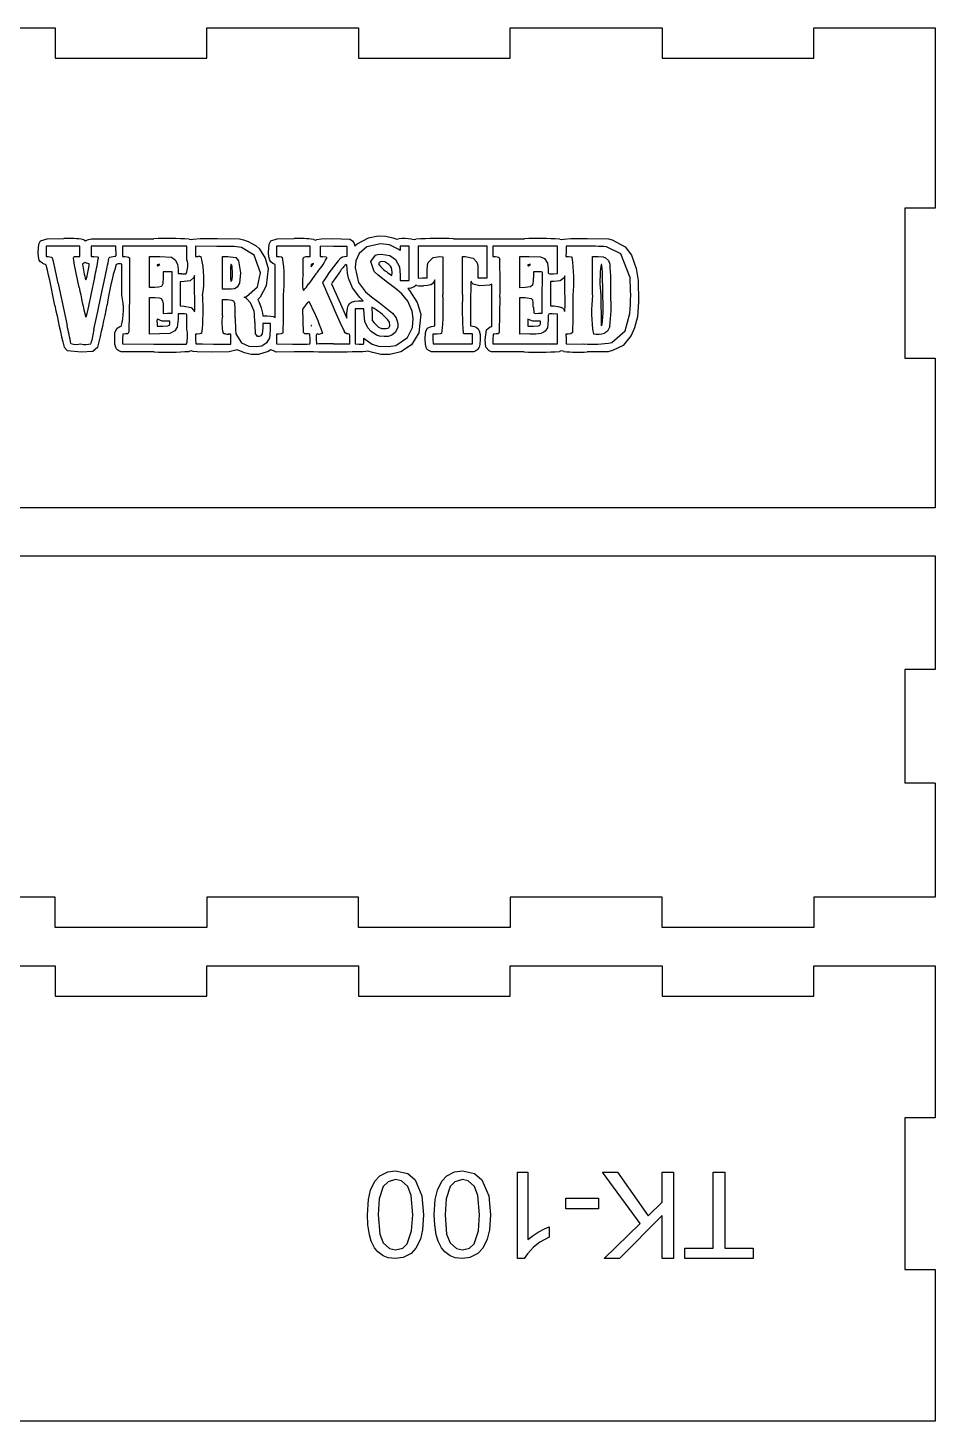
# Model space of a CAD drawing. Header units: millimetres. Extents: x -42 to 634, y 65 to 264.
# Drawn here: x 514.6 to 634.2, y 80 to 263.6 of the extents above; entities that cross this region are included whole.
import ezdxf

# ---------------------------------------------------------------- set-up
doc = ezdxf.new("R2010")
doc.units = ezdxf.units.MM

msp = doc.modelspace()

# ---------------------------------------------------------------- linework, layer by layer
at = {"color": 7, "linetype": 'Continuous'}
for p, q in [((498.24, 263.63), (518.24, 263.63)), ((518.24, 263.63), (518.24, 259.63)), ((538.24, 263.63), (558.24, 263.63)), ((538.24, 259.63), (538.24, 263.63)), ((558.24, 263.63), (558.24, 259.63)), ((578.24, 263.63), (598.24, 263.63)), ((578.24, 259.63), (578.24, 263.63)), ((598.24, 263.63), (598.24, 259.63)), ((618.24, 263.63), (634.24, 263.63)), ((618.24, 259.63), (618.24, 263.63)), ((634.24, 263.63), (634.24, 239.87)), ((518.24, 259.63), (538.24, 259.63)), ((558.24, 259.63), (578.24, 259.63)), ((598.24, 259.63), (618.24, 259.63)), ((630.24, 239.87), (630.24, 220.11)), ((634.24, 239.87), (630.24, 239.87)), ((522.01, 235.71), (522.26, 235.58)), ((522.26, 235.58), (522.49, 235.71)), ((539.64, 235.85), (542.56, 235.83)), ((542.56, 235.83), (543.07, 235.67)), ((557.65, 235.2), (557.74, 234.91)), ((557.74, 234.91), (558.07, 235.18)), ((588.4, 235.85), (591.2, 235.83)), ((591.2, 235.83), (591.68, 235.68)), ((519.28, 234.85), (517.06, 234.85)), ((517.06, 234.85), (517.06, 234.17)), ((517.06, 234.17), (517.06, 233.5)), ((517.06, 233.5), (517.31, 233.5)), ((521.5, 234.85), (519.28, 234.85)), ((521.15, 233.5), (521.5, 233.5)), ((521.5, 234.17), (521.5, 234.85)), ((521.5, 233.5), (521.5, 234.17)), ((524.6, 234.85), (522.97, 234.85)), ((522.97, 234.85), (522.97, 234.17)), ((522.97, 234.17), (522.97, 233.5)), ((522.97, 233.5), (523.35, 233.5)), ((526.23, 234.85), (524.6, 234.85)), ((526.23, 234.23), (526.23, 234.85)), ((531.37, 234.85), (527.13, 234.85)), ((527.13, 234.85), (527.13, 234.17)), ((527.13, 234.17), (527.13, 233.5)), ((527.13, 233.5), (527.45, 233.5)), ((527.9, 233.41), (528.03, 233.32)), ((528.03, 233.32), (528.03, 228.38)), ((530.68, 231.46), (530.67, 233.51)), ((530.67, 233.51), (532.06, 233.49)), ((535.62, 234.85), (531.37, 234.85)), ((535.62, 233.05), (535.62, 234.85)), ((539.54, 234.83), (536.74, 234.85)), ((536.74, 234.85), (536.74, 234.18)), ((536.74, 234.18), (536.74, 233.5)), ((536.74, 233.5), (537.09, 233.49)), ((540.29, 231.33), (540.29, 233.5)), ((540.29, 233.5), (540.99, 233.5)), ((549.65, 234.85), (547.43, 234.85)), ((547.43, 234.85), (547.43, 234.17)), ((547.43, 234.17), (547.43, 233.5)), ((547.43, 233.5), (547.76, 233.5)), ((551.87, 234.85), (549.65, 234.85)), ((550.93, 231.14), (550.94, 233.28)), ((550.94, 233.28), (551.07, 233.39)), ((551.54, 233.5), (551.87, 233.5)), ((551.87, 234.17), (551.87, 234.85)), ((551.87, 233.5), (551.87, 234.17)), ((554.94, 234.83), (553.16, 234.85)), ((553.16, 234.85), (553.16, 234.17)), ((553.16, 234.17), (553.16, 233.5)), ((553.16, 233.5), (553.54, 233.5)), ((556.72, 234.82), (554.94, 234.83)), ((556.37, 233.49), (556.72, 233.53)), ((556.72, 234.17), (556.72, 234.82)), ((556.72, 233.53), (556.72, 234.17)), ((563.73, 234.27), (563.55, 234.42)), ((564.32, 234.85), (563.73, 234.85)), ((563.73, 234.85), (563.73, 234.56)), ((563.73, 234.56), (563.73, 234.27)), ((564.91, 234.85), (564.32, 234.85)), ((564.91, 232.6), (564.91, 234.85)), ((570.65, 234.85), (566.09, 234.85)), ((566.09, 234.85), (566.09, 232.75)), ((568.94, 233.49), (569.33, 233.47)), ((569.33, 233.47), (569.33, 228.48)), ((575.2, 234.85), (570.65, 234.85)), ((571.94, 228.5), (571.94, 233.5)), ((571.94, 233.5), (572.3, 233.5)), ((575.2, 232.77), (575.2, 234.85)), ((580.21, 234.84), (575.93, 234.84)), ((575.93, 234.84), (575.93, 234.17)), ((575.93, 234.17), (575.93, 233.49)), ((575.93, 233.49), (576.3, 233.49)), ((579.48, 231.43), (579.48, 233.5)), ((579.48, 233.5), (580.71, 233.5)), ((584.48, 234.84), (580.21, 234.84)), ((584.48, 233.05), (584.48, 234.84)), ((585.59, 234.17), (585.58, 233.5)), ((585.58, 233.5), (585.93, 233.5)), ((585.61, 234.85), (585.59, 234.17)), ((588.07, 234.85), (585.61, 234.85)), ((589.09, 228.42), (589.09, 233.51)), ((589.09, 233.51), (589.81, 233.49)), ((522.54, 231.4), (522.54, 231.4)), ((527.02, 232.48), (526.87, 232.52)), ((527.02, 228.38), (527.02, 232.48)), ((530.7, 229.42), (530.68, 231.46)), ((532.05, 232.42), (531.86, 232.43)), ((531.91, 232.34), (532.05, 232.42)), ((531.91, 232.35), (531.91, 232.34)), ((533.06, 231.47), (532.47, 231.47)), ((532.47, 231.47), (532.47, 230.76)), ((533.65, 231.47), (533.06, 231.47)), ((533.65, 228.75), (533.65, 231.47)), ((534.44, 231.78), (534.44, 231.26)), ((547.26, 232.46), (546.95, 232.59)), ((547.26, 228.97), (547.26, 232.46)), ((551.98, 232.3), (551.98, 232.13)), ((551.98, 232.13), (552.1, 232.29)), ((552.28, 232.53), (552.28, 232.53)), ((562.64, 230.97), (562.65, 231.4)), ((564.91, 230.35), (564.91, 232.6)), ((566.09, 232.75), (566.09, 230.66)), ((567.26, 230.69), (567.29, 231.57)), ((573.97, 231.57), (573.97, 230.69)), ((575.2, 230.69), (575.2, 232.77)), ((579.48, 229.37), (579.48, 231.43)), ((580.91, 232.42), (580.73, 232.43)), ((580.77, 232.34), (580.91, 232.42)), ((580.77, 232.35), (580.77, 232.34)), ((581.87, 231.47), (581.28, 231.47)), ((581.28, 231.47), (581.28, 230.69)), ((584.48, 231.25), (584.48, 233.05)), ((534.44, 231.26), (534.94, 231.24)), ((535.27, 230.19), (534.72, 230.17)), ((534.72, 230.17), (534.72, 228.58)), ((536.63, 230.99), (536.51, 230.73)), ((536.63, 228.59), (536.63, 230.99)), ((540.29, 229.17), (540.29, 231.33)), ((554.77, 230.05), (554.66, 229.89)), ((554.66, 229.89), (555.67, 227.63)), ((562.07, 231.4), (562.64, 230.97)), ((563.73, 231.04), (563.73, 230.35)), ((563.73, 230.35), (564.32, 230.35)), ((564.32, 230.35), (564.91, 230.35)), ((566.09, 230.66), (566.68, 230.68)), ((566.68, 230.68), (567.26, 230.69)), ((568.28, 230.43), (568.17, 230.17)), ((568.28, 227.39), (568.28, 230.43)), ((573.97, 230.69), (574.58, 230.69)), ((574.58, 230.69), (575.2, 230.69)), ((575.82, 229.83), (575.5, 229.72)), ((575.82, 227.06), (575.82, 229.83)), ((583.99, 230.18), (583.52, 230.18)), ((583.52, 230.18), (583.52, 228.58)), ((583.92, 231.23), (584.48, 231.25)), ((585.43, 230.94), (585.33, 230.7)), ((585.44, 228.59), (585.43, 230.94)), ((530.67, 225.68), (530.67, 228.1)), ((530.67, 228.1), (531.37, 228.08)), ((531.38, 229.42), (530.7, 229.42)), ((533.65, 226.03), (533.65, 228.75)), ((534.72, 228.58), (534.72, 226.98)), ((536.63, 228.59), (536.63, 228.59)), ((540.97, 229.17), (540.29, 229.17)), ((540.29, 225.66), (540.29, 227.83)), ((540.29, 227.83), (540.93, 227.81)), ((543.16, 228.14), (543.46, 228.23)), ((543.4, 227.99), (543.16, 228.14)), ((545.25, 228.15), (544.94, 227.83)), ((544.94, 227.83), (545.08, 227.55)), ((547.26, 225.47), (547.26, 228.97)), ((558.84, 227.66), (558.4, 228.09)), ((565.04, 229.33), (564.74, 229.26)), ((564.74, 229.26), (564.96, 229.03)), ((580.19, 229.41), (579.48, 229.37)), ((579.48, 225.68), (579.48, 228.1)), ((579.48, 228.1), (580.18, 228.08)), ((582.46, 226.02), (582.46, 228.55)), ((583.52, 228.58), (583.52, 226.97)), ((585.44, 228.59), (585.44, 228.59)), ((532.47, 226.72), (532.47, 225.99)), ((532.47, 225.99), (533.06, 226.01)), ((533.06, 226.01), (533.65, 226.03)), ((534.96, 225.92), (534.44, 225.93)), ((534.44, 225.93), (534.44, 225.23)), ((534.72, 226.98), (535.27, 226.96)), ((545.58, 226.03), (545.64, 225.68)), ((550.91, 226.55), (551.28, 227.08)), ((550.92, 225.02), (550.91, 226.55)), ((555.67, 227.63), (556.68, 225.36)), ((556.68, 225.36), (556.71, 226.01)), ((558.36, 226.58), (557.77, 226.58)), ((557.77, 226.58), (557.77, 224.28)), ((558.23, 227.64), (558.84, 227.66)), ((558.94, 226.58), (558.36, 226.58)), ((558.97, 225.84), (558.94, 226.58)), ((560.02, 225.93), (560.05, 225.08)), ((568.29, 224.35), (568.28, 227.39)), ((573.01, 227.36), (573.01, 224.35)), ((575.82, 224.28), (575.82, 227.06)), ((581.96, 226.01), (582.46, 226.02)), ((583.52, 226.97), (583.99, 226.97)), ((584.48, 225.9), (583.92, 225.92)), ((584.48, 223.93), (584.48, 225.9)), ((530.67, 223.26), (530.67, 225.68)), ((531.68, 224.78), (531.68, 224.33)), ((531.68, 224.33), (532.42, 224.33)), ((533.37, 224.95), (532.88, 224.95)), ((533.27, 224.43), (533.27, 224.42)), ((533.37, 224.73), (533.37, 224.95)), ((546.14, 224.67), (545.63, 224.67)), ((545.63, 224.67), (545.63, 224.08)), ((545.64, 225.68), (546.17, 225.68)), ((546.65, 224.67), (546.14, 224.67)), ((546.62, 223.81), (546.65, 224.67)), ((546.98, 225.57), (547.26, 225.47)), ((557.77, 224.28), (557.77, 221.98)), ((560.05, 225.08), (560.29, 224.77)), ((568.07, 224.32), (568.29, 224.35)), ((573.01, 224.35), (573.24, 224.32)), ((575.59, 224.22), (575.82, 224.28)), ((579.48, 223.26), (579.48, 225.68)), ((580.87, 225.09), (580.54, 225.22)), ((580.54, 225.22), (580.54, 224.78)), ((580.54, 224.78), (580.54, 224.33)), ((580.54, 224.33), (581.28, 224.33)), ((582.23, 224.95), (581.71, 224.95)), ((582.12, 224.45), (582.12, 224.44)), ((582.23, 224.75), (582.23, 224.95)), ((527.14, 222.62), (527.12, 221.97)), ((527.16, 223.27), (527.14, 222.62)), ((527.5, 223.28), (527.16, 223.27)), ((532.01, 223.28), (530.67, 223.26)), ((536.95, 223.27), (536.74, 223.26)), ((536.74, 223.26), (536.74, 222.62)), ((541.41, 223.26), (541.07, 223.27)), ((541.38, 221.96), (541.4, 222.61)), ((541.4, 222.61), (541.41, 223.26)), ((547.71, 223.26), (547.43, 223.26)), ((547.43, 223.26), (547.43, 222.62)), ((547.43, 222.62), (547.43, 221.97)), ((551.87, 222.62), (551.87, 222.62)), ((557.1, 221.97), (557.1, 222.62)), ((558.95, 222.35), (558.95, 222.72)), ((558.95, 222.72), (559.14, 222.55)), ((568.58, 223.27), (568.03, 223.25)), ((568.03, 223.25), (568.05, 222.61)), ((568.05, 222.61), (568.07, 221.97)), ((573.24, 223.29), (572.67, 223.29)), ((573.24, 222.63), (573.24, 223.29)), ((573.24, 221.97), (573.24, 222.63)), ((573.24, 222.63), (573.24, 222.63)), ((575.93, 222.61), (575.93, 221.97)), ((580.81, 223.28), (579.48, 223.26)), ((584.48, 221.97), (584.48, 223.93)), ((584.48, 223.93), (584.48, 223.93)), ((585.88, 223.27), (585.58, 223.27)), ((585.58, 223.27), (585.59, 222.62)), ((585.59, 222.62), (585.61, 221.97)), ((526.93, 220.93), (526.64, 221.06)), ((531.28, 220.91), (526.93, 220.93)), ((527.12, 221.97), (531.24, 221.96)), ((535.58, 221.97), (535.58, 221.97)), ((539.13, 221.96), (541.38, 221.96)), ((544.07, 220.57), (544.07, 220.56)), ((545.49, 221.72), (545.49, 221.72)), ((546.66, 221.19), (546.3, 220.99)), ((547.02, 221.04), (546.66, 221.19)), ((547.37, 220.9), (547.02, 221.04)), ((549.75, 220.93), (547.37, 220.9)), ((547.43, 221.97), (549.52, 221.96)), ((554.93, 221.97), (557.1, 221.97)), ((557.77, 221.98), (558.29, 221.96)), ((563.15, 221.77), (563.15, 221.77)), ((567.86, 220.93), (567.57, 221.06)), ((570.65, 220.93), (567.86, 220.93)), ((568.07, 221.97), (570.65, 221.97)), ((570.65, 221.97), (573.24, 221.97)), ((573.43, 220.93), (570.65, 220.93)), ((573.71, 221.07), (573.43, 220.93)), ((575.74, 220.93), (575.47, 221.06)), ((580.07, 220.92), (575.74, 220.93)), ((575.93, 221.97), (580.21, 221.97)), ((580.21, 221.97), (584.48, 221.97)), ((585.61, 221.97), (587.96, 221.96)), ((591.14, 220.93), (588.37, 220.91)), ((591.71, 221.12), (591.14, 220.93)), ((591.62, 222.16), (591.62, 222.16)), ((630.24, 220.11), (634.24, 220.11)), ((634.24, 220.11), (634.24, 200.35)), ((634.24, 200.35), (422.24, 200.35)), ((422.24, 194.06), (634.24, 194.06)), ((634.24, 194.06), (634.24, 179.06)), ((630.24, 179.06), (630.24, 164.06)), ((634.24, 179.06), (630.24, 179.06)), ((634.24, 164.06), (630.24, 164.06)), ((634.24, 164.06), (634.24, 149.06)), ((518.24, 149.06), (498.24, 149.06)), ((518.24, 145.06), (518.24, 149.06)), ((538.24, 149.06), (538.24, 145.06)), ((558.24, 149.06), (538.24, 149.06)), ((558.24, 145.06), (558.24, 149.06)), ((578.24, 149.06), (578.24, 145.06)), ((598.24, 149.06), (578.24, 149.06)), ((598.24, 145.06), (598.24, 149.06)), ((618.24, 149.06), (618.24, 145.06)), ((634.24, 149.06), (618.24, 149.06)), ((538.24, 145.06), (518.24, 145.06)), ((578.24, 145.06), (558.24, 145.06)), ((618.24, 145.06), (598.24, 145.06)), ((498.24, 139.98), (518.24, 139.98)), ((518.24, 139.98), (518.24, 135.98)), ((538.24, 139.98), (558.24, 139.98)), ((538.24, 135.98), (538.24, 139.98)), ((558.24, 139.98), (558.24, 135.98)), ((578.24, 139.98), (598.24, 139.98)), ((578.24, 135.98), (578.24, 139.98)), ((598.24, 139.98), (598.24, 135.98)), ((618.24, 139.98), (634.24, 139.98)), ((618.24, 135.98), (618.24, 139.98)), ((634.24, 139.98), (634.24, 119.98)), ((518.24, 135.98), (538.24, 135.98)), ((558.24, 135.98), (578.24, 135.98)), ((598.24, 135.98), (618.24, 135.98)), ((630.24, 119.98), (630.24, 99.98)), ((634.24, 119.98), (630.24, 119.98)), ((579.18, 112.79), (580.57, 112.79)), ((579.18, 101.4), (579.18, 112.79)), ((580.57, 112.79), (580.57, 103.91)), ((595.36, 106.04), (590.39, 112.79)), ((590.39, 112.79), (592.38, 112.79)), ((592.38, 112.79), (596.41, 107.05)), ((598.27, 108.86), (598.27, 112.79)), ((598.27, 112.79), (599.77, 112.79)), ((599.77, 112.79), (599.77, 101.44)), ((605, 102.78), (605, 112.79)), ((605, 112.79), (606.5, 112.79)), ((606.5, 112.79), (606.5, 102.78)), ((585.58, 107.98), (585.58, 109.38)), ((585.58, 109.38), (589.86, 109.38)), ((589.86, 109.38), (589.86, 107.98)), ((596.41, 107.05), (598.27, 108.86)), ((589.86, 107.98), (585.58, 107.98)), ((598.27, 107.07), (592.64, 101.44)), ((598.27, 101.44), (598.27, 107.07)), ((583.36, 105.59), (583.36, 104.24)), ((590.6, 101.44), (595.36, 106.04)), ((580.08, 101.4), (579.18, 101.4)), ((592.64, 101.44), (590.6, 101.44)), ((599.77, 101.44), (598.27, 101.44)), ((601.25, 101.44), (601.25, 102.78)), ((601.25, 102.78), (605, 102.78)), ((610.24, 101.44), (601.25, 101.44)), ((606.5, 102.78), (610.24, 102.78)), ((610.24, 102.78), (610.24, 101.44)), ((630.24, 99.98), (634.24, 99.98)), ((634.24, 99.98), (634.24, 79.98)), ((634.24, 79.98), (422.24, 79.98))]:
    msp.add_line(p, q, dxfattribs=at)
at = {"color": 7, "linetype": 'Continuous', "flags": 128}
for points in [[(516, 234.03), (516.08, 235.1), (516.3, 235.55)], [(516.3, 235.55), (517.17, 235.83), (519.4, 235.85)], [(522.48, 235.71), (523.04, 235.82), (524.54, 235.83)], [(524.54, 235.83), (526.03, 235.82), (526.59, 235.82)], [(535.91, 235.77), (536.21, 235.72), (536.45, 235.78)], [(536.45, 235.78), (537.36, 235.85), (539.64, 235.85)], [(543.07, 235.67), (543.67, 235.45), (544.16, 235.23)], [(544.16, 235.23), (544.76, 234.89), (545.12, 234.57)], [(546.37, 234.04), (546.44, 235.11), (546.67, 235.56)], [(546.67, 235.56), (547.53, 235.83), (549.77, 235.85)], [(552.33, 235.73), (552.55, 235.65), (552.72, 235.73)], [(552.72, 235.73), (553.3, 235.82), (554.81, 235.85)], [(554.81, 235.85), (557.07, 235.77), (557.46, 235.57), (557.65, 235.2)], [(558.07, 235.18), (559.53, 235.95), (560.84, 236.23)], [(561.11, 235.18), (559.31, 234.76), (558.31, 233.87)], [(560.84, 236.23), (561.85, 236.18), (562.76, 235.95)], [(563.55, 234.42), (562.31, 235.02), (561.11, 235.18)], [(562.76, 235.95), (563.3, 235.8), (563.52, 235.81)], [(565.24, 235.77), (565.55, 235.72), (565.8, 235.78)], [(570.76, 235.84), (574.1, 235.82), (575.92, 235.82), (577.47, 235.82), (580.09, 235.84)], [(584.75, 235.78), (585.04, 235.72), (585.3, 235.78)], [(585.3, 235.78), (586.22, 235.85), (588.4, 235.85)], [(591.68, 235.68), (593.39, 234.77), (594.22, 233.67)], [(516.15, 233.01), (516.04, 233.44), (516, 234.03)], [(517.31, 233.5), (517.74, 233.42), (517.91, 233.26)], [(521.42, 229.41), (520.81, 232.34), (520.68, 233.27), (520.71, 233.42), (520.78, 233.48), (520.96, 233.5), (521.15, 233.5)], [(523.35, 233.5), (523.81, 233.43), (523.91, 233.33), (523.93, 233.18)], [(525.33, 233.22), (525.36, 233.33), (525.46, 233.41), (525.87, 233.5)], [(525.87, 233.5), (526.12, 233.53), (526.2, 233.55), (526.22, 233.56), (526.23, 233.56), (526.23, 233.57)], [(527.45, 233.5), (527.75, 233.47), (527.9, 233.41)], [(532.06, 233.49), (533.57, 233.39), (534.06, 233.06)], [(542.79, 234.69), (541.84, 234.8), (539.54, 234.83)], [(540.99, 233.5), (542.04, 233.35), (542.42, 232.93)], [(545.29, 231.32), (544.49, 233.69), (542.79, 234.69)], [(545.12, 234.57), (545.94, 233.27), (546.31, 231.92)], [(546.52, 233.01), (546.4, 233.44), (546.37, 234.04)], [(547.76, 233.5), (548.08, 233.47), (548.21, 233.38)], [(551.07, 233.39), (551.28, 233.48), (551.54, 233.5)], [(553.54, 233.5), (553.95, 233.45), (554.03, 233.38), (554.06, 233.27)], [(555.88, 233.32), (556.1, 233.44), (556.37, 233.49)], [(558.31, 233.87), (557.86, 232.91), (557.77, 232)], [(560.31, 231.5), (559.87, 232.82), (560.45, 233.65)], [(560.45, 233.65), (560.8, 233.78), (561.2, 233.82)], [(561.2, 233.82), (562.37, 233.63), (563.09, 233.09)], [(567.42, 232.71), (568.09, 233.35), (568.94, 233.49)], [(572.3, 233.5), (573.35, 233.28), (573.82, 232.76)], [(576.3, 233.49), (576.75, 233.39), (576.86, 233.09)], [(580.71, 233.5), (582.22, 233.43), (582.74, 233.21)], [(585.93, 233.5), (586.26, 233.47), (586.39, 233.39)], [(589.81, 233.49), (590.49, 233.44), (590.78, 233.33)], [(590.78, 233.33), (591.18, 232.96), (591.38, 232.49)], [(594.01, 230.8), (592.83, 233.86), (590.91, 234.79)], [(594.22, 233.67), (594.85, 231.92), (595.11, 230.33)], [(516.56, 232.6), (516.29, 232.77), (516.15, 233.01)], [(517.06, 232.36), (516.99, 232.45), (516.92, 232.48)], [(522.02, 232.63), (521.88, 232.53), (521.85, 232.49), (521.84, 232.47)], [(522.39, 232.63), (522.18, 232.69), (522.02, 232.63)], [(522.66, 232.54), (522.53, 232.57), (522.39, 232.63)], [(522.54, 231.4), (522.71, 232.26), (522.72, 232.52), (522.66, 232.54)], [(524.32, 228.38), (524.83, 230.81), (525.11, 232.09)], [(526.87, 232.52), (526.53, 232.51), (526.29, 232.43)], [(531.86, 232.43), (531.73, 232.41), (531.69, 232.38), (531.68, 232.35)], [(531.68, 232.35), (531.69, 232.29), (531.72, 232.27), (531.76, 232.27), (531.91, 232.35)], [(534.06, 233.06), (534.37, 232.49), (534.44, 231.78)], [(541.45, 232.42), (541.42, 232.42), (541.4, 232.4), (541.36, 232.13), (541.35, 231.33)], [(541.63, 231.33), (541.59, 232.15), (541.53, 232.34), (541.45, 232.42)], [(542.42, 232.93), (542.68, 231.36), (542.53, 229.97)], [(546.31, 231.92), (546.06, 229.63), (545.25, 228.15)], [(546.95, 232.59), (546.66, 232.77), (546.52, 233.01)], [(552.16, 232.53), (552.01, 232.44), (551.98, 232.3)], [(552.1, 232.29), (552.22, 232.44), (552.28, 232.53)], [(552.28, 232.53), (552.3, 232.56), (552.29, 232.56), (552.29, 232.57), (552.16, 232.53)], [(556.72, 231.82), (556.67, 232.35), (556.59, 232.43)], [(556.93, 230.63), (556.77, 231.29), (556.72, 231.82)], [(557.77, 232), (558.22, 230.07), (559.16, 228.83)], [(562.06, 230.08), (560.83, 231.05), (560.31, 231.5)], [(561.2, 232.82), (560.96, 232.72), (560.89, 232.61), (560.89, 232.5)], [(562.21, 232.45), (561.72, 232.77), (561.2, 232.82)], [(562.6, 231.99), (562.44, 232.22), (562.21, 232.45)], [(562.65, 231.4), (562.64, 231.79), (562.6, 231.99)], [(563.09, 233.09), (563.63, 232.13), (563.73, 231.04)], [(567.29, 231.57), (567.33, 232.4), (567.42, 232.71)], [(573.82, 232.76), (573.95, 232.32), (573.97, 231.57)], [(580.73, 232.43), (580.59, 232.41), (580.56, 232.38), (580.54, 232.35)], [(580.54, 232.35), (580.55, 232.29), (580.58, 232.27), (580.62, 232.27), (580.77, 232.35)], [(582.47, 231.22), (582.47, 231.35), (582.46, 231.41)], [(582.74, 233.21), (583.16, 232.63), (583.24, 231.86)], [(590.43, 228.52), (590.4, 231.43), (590.32, 232.35), (590.27, 232.42), (590.21, 232.43)], [(518.64, 229.95), (519.34, 226.66), (519.82, 224.41)], [(523.44, 230.74), (522.96, 228.45), (522.64, 226.96)], [(532.47, 230.76), (532.42, 229.89), (532.25, 229.56), (531.88, 229.44), (531.38, 229.42)], [(536.51, 230.73), (536.04, 230.3), (535.27, 230.19)], [(541.35, 231.33), (541.36, 230.54), (541.4, 230.27), (541.42, 230.25), (541.45, 230.25)], [(541.45, 230.25), (541.54, 230.34), (541.59, 230.52)], [(541.59, 230.52), (541.62, 230.92), (541.63, 231.33)], [(542.53, 229.97), (542.23, 229.47), (541.87, 229.23)], [(543.46, 228.23), (544.92, 229.51), (545.29, 231.32)], [(552.6, 231.19), (552.16, 230.58), (551.68, 229.91)], [(555.68, 231.32), (555.02, 230.41), (554.77, 230.05)], [(558.4, 228.09), (557.44, 229.35), (556.93, 230.63)], [(563.94, 228.56), (563.1, 229.26), (562.06, 230.08)], [(565.92, 229.67), (565.77, 229.7), (565.72, 229.65)], [(567.76, 229.78), (567.34, 229.66), (566.78, 229.63)], [(568.17, 230.17), (568, 229.91), (567.76, 229.78)], [(573.12, 230.14), (573.07, 230.23), (573.06, 230.23), (573.06, 230.23), (573.03, 230.08), (573.01, 227.36)], [(573.35, 229.84), (573.21, 229.98), (573.12, 230.14)], [(575.5, 229.72), (574.24, 229.63), (573.35, 229.84)], [(581.22, 229.76), (580.9, 229.49), (580.19, 229.41)], [(582.46, 228.55), (582.47, 230.54), (582.47, 231.22)], [(585.33, 230.7), (584.8, 230.28), (583.99, 230.18)], [(595.11, 230.33), (595.14, 227.51), (595, 225.56)], [(523.36, 223.87), (523.86, 226.25), (524.32, 228.38)], [(528.03, 228.38), (527.96, 223.55), (527.83, 223.3), (527.5, 223.28)], [(531.37, 228.08), (531.95, 228.04), (532.21, 227.97), (532.41, 227.66)], [(540.93, 227.81), (541.53, 227.76), (541.71, 227.65)], [(541.87, 229.23), (541.45, 229.18), (540.97, 229.17)], [(544.47, 226.29), (543.98, 227.4), (543.4, 227.99)], [(559.16, 228.83), (559.95, 228.19), (560.95, 227.42)], [(565.31, 226.27), (564.72, 227.62), (563.94, 228.56)], [(564.96, 229.03), (565.98, 227.43), (566.44, 225.88)], [(576.88, 228.17), (576.79, 223.57), (576.68, 223.31), (576.38, 223.29)], [(580.18, 228.08), (581, 227.97), (581.22, 227.73)], [(590.16, 228.38), (590.2, 224.52), (590.22, 224.35), (590.23, 224.35), (590.23, 224.35)], [(522.64, 226.96), (522.33, 225.6), (522.3, 225.5), (522.29, 225.5), (522.29, 225.5), (522.29, 225.5)], [(532.41, 227.66), (532.46, 227.24), (532.47, 226.72)], [(535.55, 225.91), (535.31, 225.92), (534.96, 225.92)], [(535.27, 226.96), (536.18, 226.79), (536.5, 226.43)], [(535.62, 223.94), (535.58, 225.82), (535.57, 225.89), (535.56, 225.9), (535.55, 225.91)], [(541.71, 227.65), (541.85, 227.47), (541.92, 227.31)], [(544.56, 224.78), (544.53, 225.84), (544.47, 226.29)], [(545.08, 227.55), (545.4, 226.72), (545.58, 226.03)], [(551.28, 227.08), (551.55, 227.44), (551.68, 227.55), (551.71, 227.54), (551.73, 227.52)], [(556.71, 226.01), (556.77, 226.65), (556.87, 226.99)], [(556.87, 226.99), (557.05, 227.32), (557.31, 227.47)], [(557.31, 227.47), (557.73, 227.61), (558.23, 227.64)], [(560.95, 227.42), (562.71, 226.02), (563.19, 225.4)], [(565.33, 224.13), (565.42, 225.34), (565.31, 226.27)], [(581.28, 226.8), (581.34, 226.06), (581.54, 225.99), (581.96, 226.01)], [(583.99, 226.97), (584.72, 226.88), (585.13, 226.72)], [(585.13, 226.72), (585.26, 226.58), (585.33, 226.44)], [(591.62, 222.16), (593.36, 223.68), (594.01, 225.98)], [(526.22, 223.75), (526.4, 224.03), (526.62, 224.16)], [(532.88, 224.95), (532.37, 224.99), (532.05, 225.09)], [(532.42, 224.33), (533.08, 224.36), (533.27, 224.43)], [(533.27, 224.42), (533.35, 224.57), (533.37, 224.73)], [(534.44, 225.23), (534.33, 224.16), (534.02, 223.68)], [(541.97, 225.4), (542, 223.82), (542.07, 223.31)], [(545.63, 224.08), (545.55, 223.31), (545.34, 223.02)], [(546.17, 225.68), (546.68, 225.65), (546.98, 225.57)], [(551.43, 223.29), (551.14, 223.31), (551, 223.49), (550.92, 225.02)], [(551.98, 224.36), (551.99, 224.31), (552, 224.29), (552.01, 224.29), (552.01, 224.29)], [(552.02, 224.4), (552.01, 224.42), (552, 224.42), (552, 224.42), (551.99, 224.41), (551.99, 224.36)], [(552.01, 224.29), (552.03, 224.34), (552.02, 224.4)], [(559.48, 224.08), (559.07, 224.93), (558.97, 225.84)], [(560.61, 223.14), (559.92, 223.59), (559.48, 224.08)], [(560.29, 224.77), (560.86, 224.19), (561.28, 223.99)], [(561.28, 223.99), (561.87, 223.99), (562.21, 224.1)], [(562.37, 224.42), (562.33, 224.82), (562.1, 225.14)], [(562.21, 224.1), (562.33, 224.25), (562.37, 224.42)], [(563.42, 224.2), (563.11, 223.5), (562.62, 223.14)], [(563.15, 221.77), (564.69, 222.81), (565.33, 224.13)], [(563.19, 225.4), (563.4, 224.68), (563.42, 224.2)], [(566.44, 225.88), (566.18, 223.42), (565.23, 221.83)], [(567.15, 223.75), (567.33, 224.03), (567.57, 224.17)], [(567.57, 224.17), (567.87, 224.27), (568.07, 224.32)], [(573.24, 224.32), (573.51, 224.25), (573.73, 224.16)], [(573.73, 224.16), (573.99, 223.96), (574.13, 223.69)], [(574.93, 222.49), (575.09, 223.83), (575.59, 224.22)], [(581.71, 224.95), (581.19, 224.99), (580.87, 225.09)], [(581.28, 224.33), (581.94, 224.36), (582.12, 224.45)], [(582.12, 224.44), (582.21, 224.6), (582.23, 224.75)], [(583.24, 225.15), (583.14, 224.11), (582.82, 223.66)], [(591.36, 224.25), (591.04, 223.66), (590.67, 223.4)], [(595, 225.56), (594.62, 224.1), (594.19, 223.07)], [(526.09, 222.62), (526.12, 223.42), (526.22, 223.75)], [(526.22, 221.48), (526.1, 221.92), (526.09, 222.62)], [(534.02, 223.68), (533.34, 223.34), (532.01, 223.28)], [(536.74, 222.62), (536.78, 222), (536.79, 221.98), (536.81, 221.97)], [(537.58, 223.4), (537.33, 223.29), (536.95, 223.27)], [(540.54, 223.31), (540.45, 223.35), (540.37, 223.41)], [(540.68, 223.29), (540.61, 223.3), (540.54, 223.31)], [(542.07, 223.31), (542.8, 222.13), (543.79, 221.66)], [(545.34, 223.02), (545.12, 222.93), (544.91, 222.97), (544.62, 223.4)], [(545.49, 221.72), (546.17, 222.22), (546.52, 222.73)], [(546.52, 222.73), (546.59, 223.21), (546.62, 223.81)], [(548.28, 223.45), (548.03, 223.3), (547.71, 223.26)], [(551.8, 223.27), (551.64, 223.28), (551.43, 223.29)], [(551.74, 221.96), (551.81, 221.99), (551.85, 222.07), (551.87, 222.62)], [(551.87, 222.62), (551.83, 223.23), (551.82, 223.26), (551.8, 223.27)], [(552.74, 223.26), (552.68, 223.23), (552.65, 223.13), (552.66, 222.58)], [(552.66, 222.58), (552.71, 222), (552.72, 221.96), (552.72, 221.96), (552.73, 221.96)], [(553.5, 223.44), (553.49, 223.38), (553.44, 223.34), (553.22, 223.29)], [(556.69, 223.32), (556.48, 223.44), (556.34, 223.65)], [(557, 223.26), (556.85, 223.29), (556.69, 223.32)], [(557.1, 222.62), (557.09, 223.08), (557.05, 223.24), (557, 223.26)], [(558.88, 221.96), (558.91, 221.99), (558.94, 222.07), (558.95, 222.35)], [(559.14, 222.55), (560.03, 221.96), (560.88, 221.66)], [(561.63, 222.95), (560.99, 222.99), (560.61, 223.14)], [(562.62, 223.14), (562.16, 222.97), (561.63, 222.95)], [(567.02, 222.62), (567.05, 223.43), (567.15, 223.75)], [(567.15, 221.48), (567.04, 221.92), (567.02, 222.62)], [(569.23, 223.39), (569, 223.31), (568.58, 223.27)], [(572.67, 223.29), (572.15, 223.32), (572.02, 223.4)], [(574.13, 223.69), (574.26, 223.23), (574.28, 222.62)], [(574.28, 222.62), (574.24, 221.9), (574.13, 221.55)], [(575.47, 221.06), (575.03, 221.56), (574.93, 222.49)], [(576, 223.27), (575.99, 223.26), (575.97, 223.23), (575.93, 222.61)], [(576.38, 223.29), (576.12, 223.27), (576, 223.27)], [(582.82, 223.66), (582.56, 223.47), (582.36, 223.37)], [(586.46, 223.46), (586.21, 223.3), (585.88, 223.27)], [(594.19, 223.07), (593.11, 221.78), (591.71, 221.12)], [(521.65, 220.9), (519.86, 221.05), (519.43, 221.54)], [(523.86, 221.56), (523.21, 220.98), (521.65, 220.9)], [(526.64, 221.06), (526.36, 221.24), (526.22, 221.48)], [(535.45, 221.95), (535.53, 221.96), (535.58, 221.97)], [(536.44, 220.99), (536.15, 221.05), (535.91, 220.99)], [(539.04, 220.9), (536.96, 220.92), (536.44, 220.99)], [(536.81, 221.97), (537.68, 221.97), (539.13, 221.96)], [(542.07, 221.16), (541.18, 220.93), (539.04, 220.9)], [(542.58, 221.05), (542.21, 221.2), (542.07, 221.16)], [(544.07, 220.56), (543.22, 220.78), (542.58, 221.05)], [(543.79, 221.66), (544.78, 221.61), (545.49, 221.72)], [(546.3, 220.99), (545.03, 220.58), (544.07, 220.57)], [(558.24, 220.93), (557.63, 220.95), (557.38, 220.95)], [(559.21, 220.98), (558.8, 220.92), (558.24, 220.93)], [(560.12, 220.85), (559.48, 221.03), (559.21, 220.98)], [(562.34, 220.56), (561.17, 220.58), (560.12, 220.85)], [(560.88, 221.66), (562.17, 221.61), (563.15, 221.77)], [(565.23, 221.83), (563.79, 220.93), (562.34, 220.56)], [(567.57, 221.06), (567.29, 221.24), (567.15, 221.48)], [(574.13, 221.55), (573.95, 221.22), (573.71, 221.07)], [(585.32, 220.99), (585.01, 221.05), (584.72, 220.99)], [(559.81, 110.42), (560.4, 111.62), (561.04, 112.31)], [(561.04, 112.31), (562.09, 112.85), (563.1, 112.98)], [(563.1, 112.98), (564.72, 112.61), (565.68, 111.8)], [(568.63, 110.42), (569.22, 111.62), (569.86, 112.31)], [(569.86, 112.31), (570.9, 112.85), (571.92, 112.98)], [(571.92, 112.98), (573.53, 112.61), (574.49, 111.8)], [(559.4, 107.19), (559.53, 109.19), (559.81, 110.42)], [(561.49, 110.91), (560.96, 109.28), (560.83, 107.19)], [(563.1, 111.84), (562.12, 111.54), (561.49, 110.91)], [(564.72, 110.91), (563.89, 111.66), (563.1, 111.84)], [(565.37, 107.19), (565.17, 109.74), (564.72, 110.91)], [(565.68, 111.8), (566.58, 109.66), (566.8, 107.19)], [(568.22, 107.19), (568.35, 109.19), (568.63, 110.42)], [(570.31, 110.91), (569.78, 109.28), (569.65, 107.19)], [(571.92, 111.84), (570.94, 111.54), (570.31, 110.91)], [(573.53, 110.91), (572.7, 111.66), (571.92, 111.84)], [(574.18, 107.19), (573.98, 109.74), (573.53, 110.91)], [(574.49, 111.8), (575.4, 109.66), (575.61, 107.19)], [(559.66, 104.52), (559.45, 105.84), (559.4, 107.19)], [(560.83, 107.19), (561.04, 104.64), (561.49, 103.47)], [(564.65, 103.36), (565.23, 105.07), (565.37, 107.19)], [(566.8, 107.19), (566.67, 105.19), (566.39, 103.96)], [(568.47, 104.52), (568.27, 105.84), (568.22, 107.19)], [(569.65, 107.19), (569.85, 104.64), (570.31, 103.47)], [(573.46, 103.36), (574.04, 105.07), (574.18, 107.19)], [(575.61, 107.19), (575.49, 105.19), (575.2, 103.96)], [(580.57, 103.91), (581.24, 104.45), (581.9, 104.87)], [(581.9, 104.87), (582.76, 105.33), (583.36, 105.59)], [(560.36, 102.83), (559.92, 103.7), (559.66, 104.52)], [(561.49, 103.47), (562.32, 102.73), (563.12, 102.55)], [(563.12, 102.55), (564.07, 102.8), (564.65, 103.36)], [(566.39, 103.96), (565.8, 102.76), (565.16, 102.06)], [(569.18, 102.83), (568.73, 103.7), (568.47, 104.52)], [(570.31, 103.47), (571.14, 102.73), (571.93, 102.55)], [(571.93, 102.55), (572.88, 102.8), (573.46, 103.36)], [(575.2, 103.96), (574.61, 102.76), (573.97, 102.06)], [(581.32, 102.91), (580.5, 102.05), (580.08, 101.4)], [(583.36, 104.24), (582.14, 103.56), (581.32, 102.91)], [(561.5, 101.77), (560.8, 102.28), (560.36, 102.83)], [(563.1, 101.4), (562.15, 101.51), (561.5, 101.77)], [(565.16, 102.06), (564.11, 101.53), (563.1, 101.4)], [(570.31, 101.77), (569.62, 102.28), (569.18, 102.83)], [(571.92, 101.4), (570.96, 101.51), (570.31, 101.77)], [(573.97, 102.06), (572.92, 101.53), (571.92, 101.4)]]:
    msp.add_lwpolyline(points, dxfattribs=at)
at = {"color": 7, "linetype": 'Continuous'}
for centre, radius, start, end in [((520.2, 226.27), 9.61, 79.1538, 94.7492), ((527.17, 679.21), 443.39, 269.9257, 270.5252), ((533, 191.56), 44.31, 86.2267, 92.2831), ((550.51, 224.18), 11.69, 81.05, 93.6331), ((564.28, 230.61), 5.25, 79.4442, 98.2396), ((568.9, 187.88), 47.99, 87.7732, 93.7029), ((581.82, 189.96), 45.91, 86.3336, 92.1541), ((461.61, 219.05), 58.06, 10.8268, 14.1673), ((604.57, 234.01), 78.34, 179.8432, 180.3264), ((537.19, 232.39), 1.11, 73.1618, 95.0172), ((524.25, 230.43), 13.6, 350.977, 12.8558), ((529.32, 230.46), 19.12, 353.7828, 8.7845), ((543.84, 238.86), 11.64, 318.8247, 331.3525), ((577.05, 215.3), 27.8, 139.5859, 147.8962), ((567.51, 230.47), 19.11, 353.7791, 8.7895), ((588.65, 192.77), 42.08, 86.9314, 90.7964), ((517.17, 233.87), 1.41, 244.2814, 259.7617), ((394.31, 202.93), 126.23, 11.0105, 13.4819), ((531.51, 233.51), 9.72, 186.1367, 198.6236), ((520.45, 231.38), 2.08, 332.132, 0.6837), ((483.94, 239.93), 40.55, 346.9113, 350.428), ((558.63, 222.38), 33.87, 162.7306, 171.9361), ((512.27, 235.2), 13.2, 346.3641, 351.3712), ((532.93, 232.28), 2.8, 338.2046, 16.0599), ((558.9, 229.6), 3.65, 129.3671, 152.0233), ((564.13, 234.79), 3.97, 215.2029, 238.8076), ((452.29, 230.18), 124.6, 359.0759, 1.3372), ((582.09, 230.6), 0.898, 65.0935, 104.1484), ((584.35, 231.64), 1.13, 169.1794, 201.0909), ((605.38, 230.22), 15.33, 171.7132, 186.9029), ((553.15, 229.54), 38.35, 358.3122, 4.4131), ((535.23, 235.25), 4.03, 265.7959, 274.2041), ((556.01, 230.16), 5.18, 169.0509, 192.9249), ((548.47, 231.67), 3.65, 313.0926, 331.3037), ((688.4, 285.94), 146.02, 202.4951, 205.2538), ((564.88, 230.54), 1.22, 277.2567, 312.9694), ((566.49, 232.79), 3.17, 259.6889, 275.2111), ((577.4, 230.45), 3.89, 349.8595, 3.5513), ((583.63, 235.28), 4.06, 265.3799, 274.1301), ((562.06, 228.42), 32.05, 355.6367, 4.2602), ((564.2, 236.81), 43.41, 189.8189, 195.1127), ((518.78, 226.45), 8.46, 345.1201, 13.2067), ((520.7, 227.47), 15.97, 355.3864, 4.019), ((509.57, 226.44), 28.18, 353.8166, 3.7766), ((491.95, 226.4), 56.41, 357.0041, 2.0235), ((544.32, 226.42), 25.09, 353.072, 4.7111), ((613.23, 226.59), 41.33, 177.3526, 184.432), ((573.22, 227.5), 12.26, 354.1149, 5.1031), ((529.31, 226.41), 57.23, 357.0411, 1.988), ((605.61, 226.17), 16.67, 172.2671, 189.9325), ((565.93, 226.9), 24.55, 354.5791, 3.7775), ((568.53, 227.01), 23, 353.0998, 3.4887), ((640.9, 251.31), 125.07, 191.1897, 193.7697), ((432.44, 244.75), 94.32, 345.7639, 349.2338), ((537.37, 226.69), 0.905, 196.4477, 213.8229), ((527.32, 225.93), 14.66, 357.9285, 5.4303), ((518.14, 210.5), 37.66, 20.1026, 26.8701), ((565.55, 226.48), 5.55, 176.7812, 185.7319), ((556.16, 219.78), 8, 42.0436, 61.2959), ((576.54, 226.99), 4.73, 357.758, 8.9359), ((584.79, 225.42), 1.57, 161.8277, 189.962), ((583.62, 223.24), 2.69, 83.6566, 96.8337), ((585.8, 226.53), 0.482, 191.0803, 217.1235), ((443.72, 207.18), 78.02, 10.9543, 12.7581), ((527.22, 222.99), 1.31, 101.6603, 117.1584), ((532.55, 224.98), 0.893, 163.6561, 192.8275), ((530.77, 222.38), 3, 64.7682, 71.9804), ((546.64, 224.78), 6.42, 172.1176, 192.3666), ((553.85, 224.51), 9.29, 178.3258, 186.8364), ((589.95, 224.67), 0.428, 310.2101, 348.2401), ((604.57, 205.9), 83.18, 167.5201, 168.8359), ((530.85, 223.05), 4.85, 347.0498, 10.4988), ((541.03, 226.17), 2.91, 263.0289, 270.8382), ((552.84, 223.06), 0.226, 75.5016, 116.2559), ((553.03, 224.02), 0.755, 259.74, 284.478), ((581.08, 232.12), 8.84, 268.2609, 278.3501), ((589.66, 227.46), 4.19, 263.5437, 283.9333), ((521.05, 224.59), 2.68, 254.2507, 282.763), ((522.24, 224.44), 2.55, 256.3702, 286.4693), ((533.55, 401.54), 179.6, 269.2643, 270.6059), ((532.95, 260.75), 39.87, 267.6054, 274.2572), ((550.54, 255.24), 33.3, 268.2387, 272.0616), ((552.89, -5.09), 226.04, 90.1454, 90.7975), ((554.98, 482.35), 261.41, 269.4155, 270.5246), ((554.14, 173.46), 48.52, 89.0604, 91.6675), ((558.57, 225.1), 3.16, 264.8858, 275.6274), ((581.74, 262.39), 41.51, 267.6947, 274.1247), ((587.3, 240.05), 19.17, 264.0676, 273.1902), ((589.04, 235.6), 13.68, 265.4507, 280.8625)]:
    msp.add_arc(centre, radius, start, end, dxfattribs=at)

doc.saveas('drawing.dxf')
